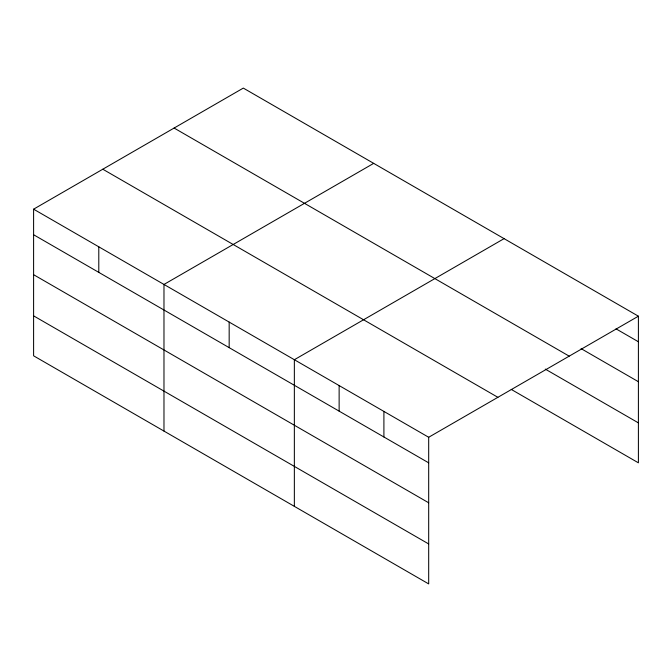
<?xml version="1.0" encoding="UTF-8"?>
<svg xmlns="http://www.w3.org/2000/svg" width="672" height="672" viewBox="0 0 672 672"><rect width="100%" height="100%" fill="white"/><g stroke="black" fill="none" stroke-linecap="round" stroke-linejoin="round"><path stroke-width="1.01" d="M33.6 209.177L428.686 437.27L428.686 583.909L33.6 355.807L33.6 209.177L243.314 88.091L638.4 316.193L638.4 462.823L511.232 389.407M373.691 163.363L163.976 284.449L163.976 431.08M504.076 238.644L294.353 359.722L294.353 506.352M428.686 437.27L638.4 316.193M616.014 328.835L638.4 341.762M581.087 348.625L638.4 381.713M174.107 128.05L569.192 356.152M545.269 369.104L638.4 422.873M102.808 169.218L497.893 397.32M33.6 234.738L428.686 462.84M33.6 274.688L428.686 502.79M33.6 315.857L428.686 543.95M383.905 411.424L383.905 436.985M339.133 385.568L339.133 411.138M229.169 322.081L229.169 347.651M98.792 246.809L98.792 272.378"/></g></svg>
